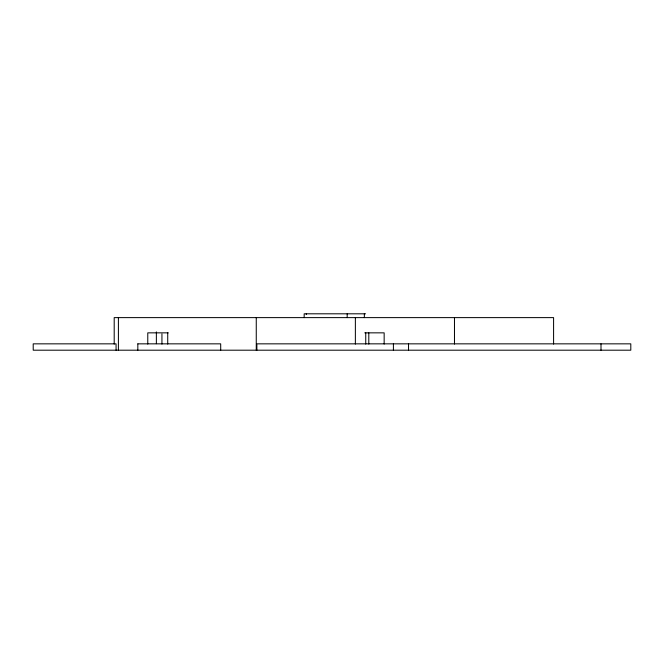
<?xml version="1.0" encoding="UTF-8"?>
<svg xmlns="http://www.w3.org/2000/svg" width="664" height="664" viewBox="0 0 664 664"><rect width="100%" height="100%" fill="white"/><g stroke="black" fill="none" stroke-linecap="round" stroke-linejoin="round"><path stroke-width="1" d="M161.941 344.085L161.941 333.901M365.598 313.806L304.17 313.806L304.17 317.616M168.282 332.847L147.773 332.847L147.773 344.068M364.752 332.847L384.157 332.847L384.157 344.068M137.855 343.844L220.689 343.844L220.714 350.194M601.003 343.844L601.003 350.194M553.585 344.085L553.585 317.616L114.2 317.616L114.2 344.085M454.475 317.616L454.475 344.085M408.526 343.844L408.526 350.194M393.412 343.844L393.412 350.194M368.802 332.847L368.802 344.068M365.739 332.847L365.739 344.068M364.353 313.806L364.353 317.616M355.373 317.616L355.373 344.085M347.181 313.806L347.181 317.616M306.287 313.806L306.287 314.52M256.868 350.194L256.868 343.844L630.8 343.844L630.8 350.194L33.225 350.194L33.2 343.844L116.059 343.844L116.084 350.194M256.262 317.616L256.262 350.194M167.726 332.847L167.726 344.068M156.372 331.892L156.372 343.686M137.83 343.844L137.83 350.194M118.408 317.616L118.408 350.194"/></g></svg>
